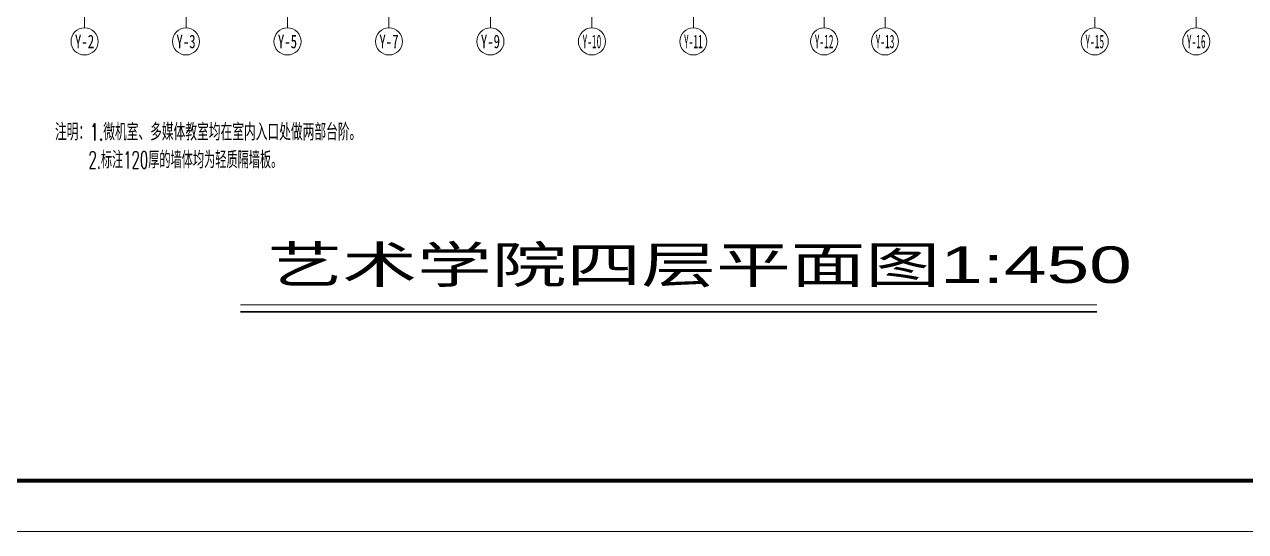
# Model space of a CAD drawing. Extents: x -307567 to 704339, y -10277 to 165507.
# Drawn here: x 369890 to 424044, y -10277 to 12215 of the extents above; entities that cross this region are included whole.
import ezdxf
from ezdxf.enums import TextEntityAlignment as Align

# ---------------------------------------------------------------- set-up
doc = ezdxf.new("R2010")
doc.units = 0
doc.header["$MEASUREMENT"] = 0
for name, color, linetype, lineweight in [('AXIS', 7, 'CONTINUOUS', 5), ('wode', 250, 'CONTINUOUS', 0), ('ziti', 32, 'CONTINUOUS', 0), ('我的', 255, 'CONTINUOUS', 0)]:
    doc.layers.add(name, color=color, linetype=linetype, lineweight=lineweight)
doc.layers.add('JELIBTLTC', color=3, linetype='CONTINUOUS')
doc.styles.add('HZ', font='txt', dxfattribs={"width": 0.7, "height": 5, "bigfont": 'STF:宋体'})
doc.styles.add('JELIBTLZX1', font='arial.ttf', dxfattribs={"width": 0.65})
doc.styles.get("Standard").update_dxf_attribs({"font": 'txt', "height": 3})

msp = doc.modelspace()

# ---------------------------------------------------------------- linework, layer by layer
at = {"layer": 'AXIS', "color": 0}
msp.add_lwpolyline([(453024.20771, 165506.44355), (322764.10005, 165506.44355), (322764.10005, -10277.09273), (453024.20771, -10277.09273)], close=True, dxfattribs=at)
at = {"layer": 'AXIS', "color": 0, "const_width": 180.29081}
msp.add_lwpolyline([(450770.57263, 163252.80847), (325017.73513, 163252.80847), (325017.73513, -8023.45765), (450770.57263, -8023.45765)], close=True, dxfattribs=at)
at = {"layer": 'wode', "color": 0}
for p, q in [((372555.61301, 12059.74491), (372555.61301, 14548.49971)), ((377055.59051, 12059.74491), (377055.59051, 14548.49971)), ((381555.56801, 12059.74491), (381555.56801, 14548.49971)), ((386055.54551, 12059.74491), (386055.54551, 14548.49971)), ((390555.52301, 12059.74491), (390555.52301, 14548.49971)), ((395055.50051, 12059.74491), (395055.50051, 14548.49971)), ((399555.47801, 12059.74491), (399555.47801, 14548.49971)), ((405355.4246, 12059.74491), (405355.4246, 14548.49971)), ((408055.4111, 12059.74491), (408055.4111, 14548.49971)), ((417355.3646, 12059.74491), (417355.3646, 14548.49971)), ((421855.3421, 12059.74491), (421855.3421, 14548.49971))]:
    msp.add_line(p, q, dxfattribs=at)
for centre in [(372555.61301, 11459.74791), (377055.59051, 11459.74791), (381555.56801, 11459.74791), (386055.54551, 11459.74791), (390555.52301, 11459.74791), (395055.50051, 11459.74791), (399555.47801, 11459.74791), (405355.4246, 11459.74791), (408055.4111, 11459.74791), (417355.3646, 11459.74791), (421855.3421, 11459.74791)]:
    msp.add_circle(centre, 599.997, dxfattribs=at)
at = {"layer": '我的', "color": 0, "linetype": 'ByBlock', "lineweight": 20}
msp.add_line((379473.7444, -226.04842), (417446.64289, -226.04842), dxfattribs=at)
at = {"layer": '我的', "color": 0, "linetype": 'ByBlock', "lineweight": 30}
msp.add_line((379473.7444, -526.04842), (417446.64289, -526.04842), dxfattribs=at)

# ---------------------------------------------------------------- texts
at = {"layer": 'JELIBTLTC', "color": 0, "lineweight": 0, "style": 'JELIBTLZX1', "width": 1.5}
msp.add_text('艺术学院四层平面图1:450', height=1620, dxfattribs=at).set_placement((380671.94041, 747.62135))
at = {"layer": 'wode', "color": 0}
for s, width, p, p2 in [('Y-2', 0.531555, (372130.371, 11159.74941), (372980.85503, 11159.74941)), ('Y-3', 0.531555, (376630.3485, 11159.74941), (377480.83253, 11159.74941)), ('Y-5', 0.531555, (381130.326, 11159.74941), (381980.81003, 11159.74941)), ('Y-7', 0.531555, (385630.3035, 11159.74941), (386480.78753, 11159.74941)), ('Y-9', 0.531555, (390130.281, 11159.74941), (390980.76503, 11159.74941)), ('Y-10', 0.438162, (394639.23062, 11159.74941), (395471.73378, 11159.74941)), ('Y-11', 0.462504, (399139.20812, 11159.74941), (399971.71128, 11159.74941)), ('Y-12', 0.416254, (404939.19133, 11159.74941), (405771.69449, 11159.74941)), ('Y-13', 0.416254, (407639.17783, 11159.74941), (408471.68099, 11159.74941)), ('Y-15', 0.416254, (416939.13133, 11159.74941), (417771.63449, 11159.74941)), ('Y-16', 0.416254, (421439.10883, 11159.74941), (422271.61199, 11159.74941))]:
    msp.add_text(s, height=599.997, dxfattribs=dict(at, width=width)).set_placement(p, p2, align=Align.FIT)
at = {"layer": 'ziti', "color": 0, "style": 'HZ'}
for s, width, p, p2 in [('注明：1.微机室、多媒体教室均在室内入口处做两部台阶。', 0.489821, (371243.30268, 7067.49425), (384827.60976, 7067.49425)), ('2.标注120厚的墙体均为轻质隔墙板。', 0.488459, (372728.06088, 5831.50075), (381324.8929, 5831.50075))]:
    msp.add_text(s, height=749.99625, dxfattribs=dict(at, width=width)).set_placement(p, p2, align=Align.FIT)

doc.saveas('drawing.dxf')
